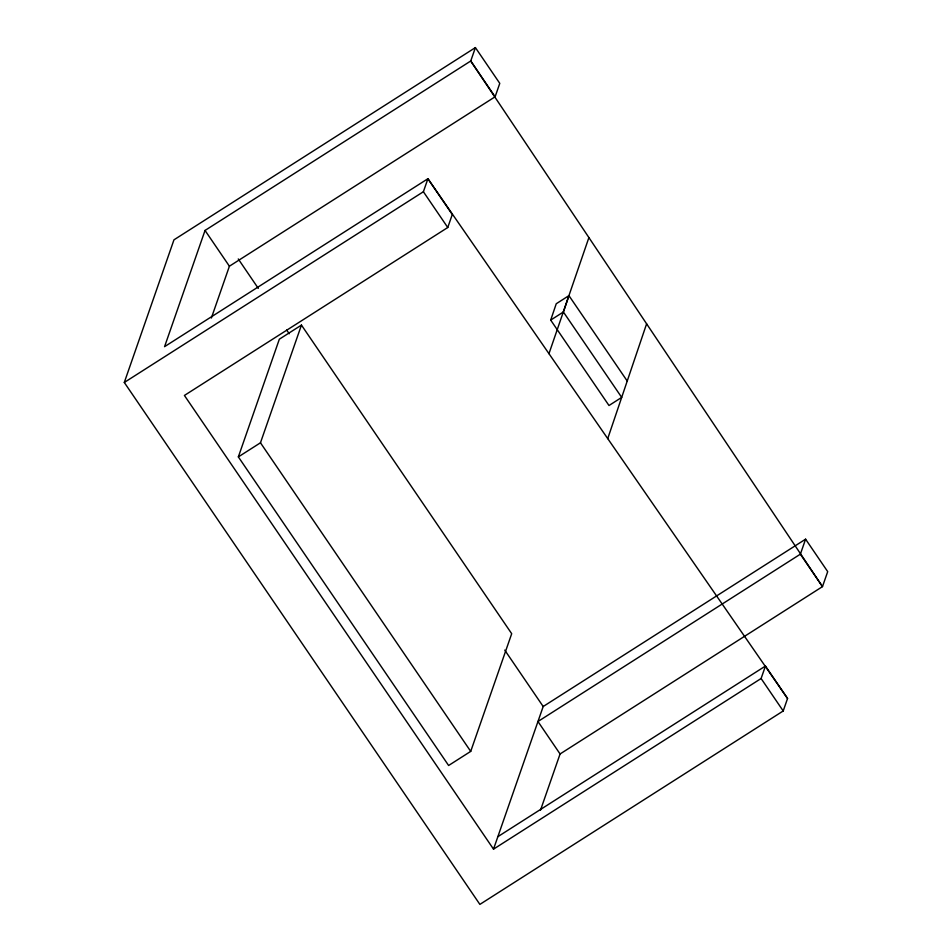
<?xml version="1.0" encoding="UTF-8"?>
<svg xmlns="http://www.w3.org/2000/svg" width="952" height="952" viewBox="0 0 952 952"><rect width="100%" height="100%" fill="white"/><g stroke="black" fill="none" stroke-linecap="round" stroke-linejoin="round"><path stroke-width="1.43" d="M568.939 295.632L563.394 311.982L621.692 397.4L608.994 405.516L550.696 320.098L556.242 303.748L568.939 295.632L627.237 381.038M607.733 438.61L646.61 323.811M548.959 353.68L588.907 237.572M497.86 836.677L765.444 666.043L787.554 698.494L783.21 710.966L479.879 904.4L124.296 382.466L173.966 239.833L475.405 47.6L499.776 83.371L495.111 96.783L229.408 266.215L211.368 318.027M475.405 47.6L470.74 60.999L205.037 230.444L164.565 346.671L427.912 178.726L787.554 698.494M238.357 456.889L279.341 339.198L301.451 325.096L511.7 633.699L470.716 751.39L448.618 765.491L238.357 456.889L260.467 442.787L301.451 325.096M124.296 382.466L423.39 191.733L427.912 178.726L452.283 214.509L447.761 227.504L184.414 395.449L493.517 849.148L761.1 678.514L765.444 666.043M493.517 849.148L543.187 706.515L805.594 539.177L827.704 571.628L822.48 586.622L560.073 753.972L540.51 810.152M560.073 753.972L537.963 721.509L800.37 554.171L805.594 539.177M550.696 320.098L563.394 311.982M495.111 96.783L470.74 60.999L822.48 586.622L800.37 554.171M761.1 678.514L783.21 710.966M423.39 191.733L447.761 227.504M238.262 258.956L258.301 288.385M286.707 330.07L289.218 333.747M504.75 650.109L543.187 706.515M205.037 230.444L229.408 266.215M260.467 442.787L470.716 751.39"/></g></svg>
